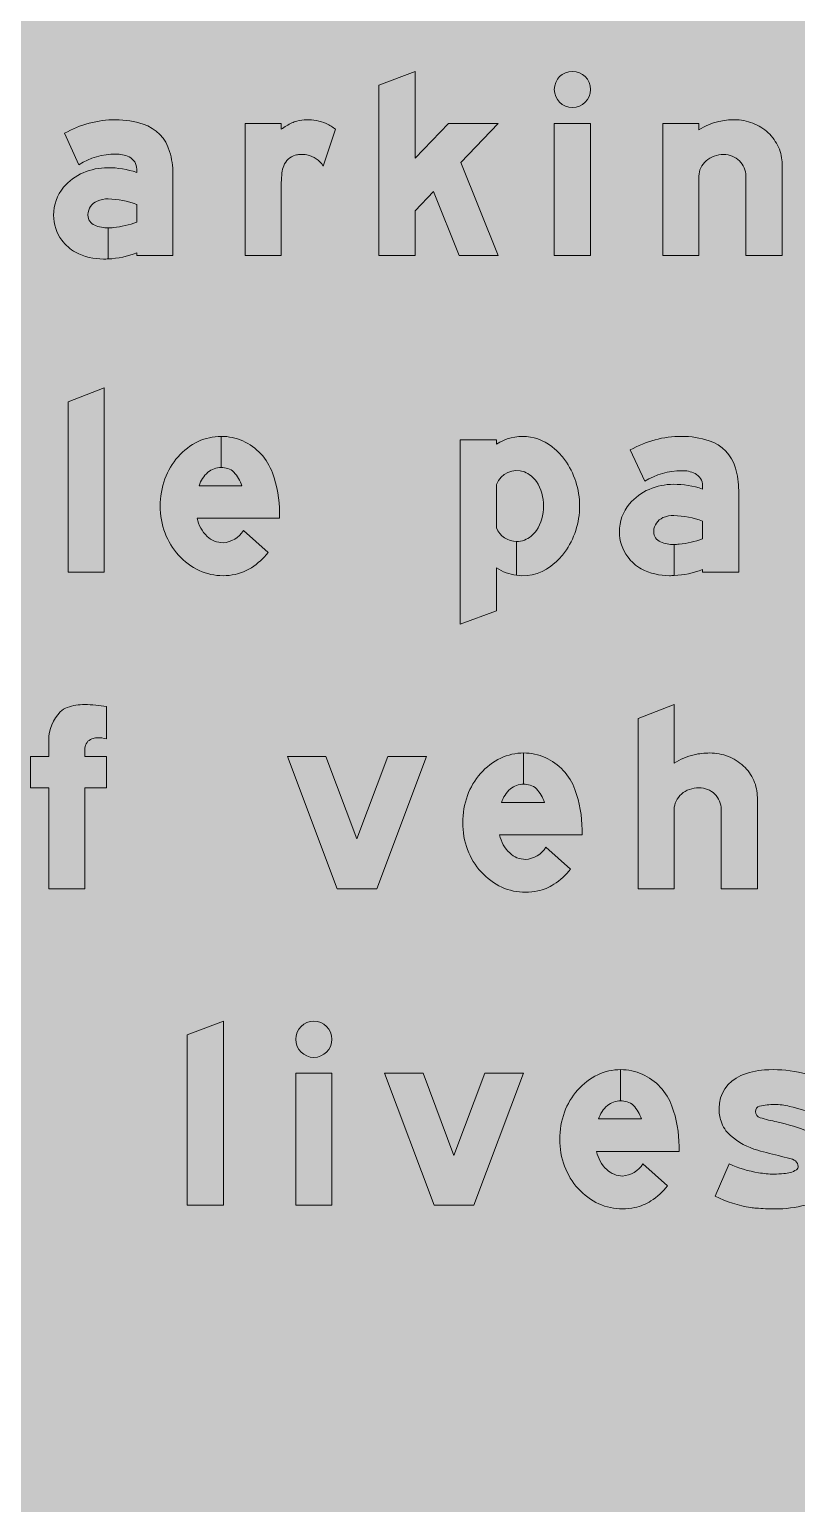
# Model space of a CAD drawing. Header units: millimetres. Extents: x 4906 to 5011, y 3241 to 3334.
# Drawn here: x 4945.63 to 4958.36, y 3265.41 to 3289.85 of the extents above; entities that cross this region are included whole.
import ezdxf

# ---------------------------------------------------------------- set-up
doc = ezdxf.new("R2010")
doc.units = ezdxf.units.MM
doc.layers.add('DIM', color=1, linetype='Continuous')
doc.layers.add('GSCOLORFILL', color=7, linetype='Continuous', lineweight=0)

# ---------------------------------------------------------------- blocks, each defined once
blk = doc.blocks.new('*U322')
at = {"layer": 'GSCOLORFILL', "true_color": 0xf5f5f5, "transparency": 33554687}
blk.add_hatch(color=7, dxfattribs=at).paths.add_polyline_path([(-950.00000000001, -874.9999999999995), (950.0000000000091, -874.9999999999995, 0.414213562373095), (1050.000000000009, -774.9999999999995), (1050.000000000009, 775, 0.414213562373095), (950.0000000000091, 875), (-950.00000000001, 875, 0.414213562373095), (-1050.00000000001, 775), (-1050.00000000001, -775, 0.414213562373095)])
blk = doc.blocks.new('*U78')
at = {"layer": 'GSCOLORFILL', "linetype": 'Continuous'}
blk.add_hatch(color=0, dxfattribs=at).paths.add_polyline_path([(91.99999999999989, 95.44033577145203), (91.99999999999989, 91.75569963669679, 0.08100507043754805), (59.91953844420409, 96.98738914505502, 0.1014742160753828), (32.92684469106193, 91.45226904517564, 0.1197283995981818), (11.16861765178227, 75.33308504889472, 0.1754854121989099), (0, 44.49098118164371, 0.162185951185596), (9.198205530711505, 16.87991725761773, 0.09962377950152626), (24.24940108183667, 3.435786395090417, 0.1178281433564822), (55.36485303884586, -4.000000000000028, 0.01259221290035344), (60.50437854736413, -3.870543474057882), (60.50437854736418, 30.44590424709844, -0.09643868278043381), (45.49812347970108, 33.36744272502021, -0.3055685730968929), (38, 44.49098118164358, -0.01000308247268235), (38.01449229959674, 45.21530038588774, -0.2881603305628229), (48.24719211376062, 60.13617985242543, -0.1118126494378583), (60.80315011960487, 62.49690242181767, -0.08137338335513948), (92, 56.34782538492402), (92, 36.91597781560395, -0.0720389147267735), (66.20162791964776, 30.85371626019864, -0.03568194688239786), (60.51437854736417, 30.44590549709844), (60.51437854736406, -3.870038894188326, 0.07931235260569526), (92, 2.799999999999983), (92, 0), (132, 0), (132, 90.24413145539907, 0.07131460927379192), (128.4502155484503, 115.0057552505379, 0.247093300969659), (99.29227802593027, 145.1204166717226, 0.07943033779107565), (68.76995305164318, 150.0000000000001, 0.130157360885894), (12.03366872579696, 134.9761925316005), (28.09152440947727, 100.3138559626782, -0.1407932063417405), (68.76995305164307, 112.0000000000001, -0.127608200101516), (83.66512167935822, 108.8781984363012, -0.2849461240288968)])
at = {"layer": 'GSCOLORFILL', "color": 0}
blk.add_lwpolyline([(55.3648530388453, -4.000000000000014, 0.01259221290035482), (60.50437854736413, -3.870543474057854), (60.50437854736418, 30.44590424709844, -0.09643868278043409), (45.49812347970104, 33.36744272502022, -0.3055685730968945), (38, 44.49098118164369, -0.0100030824726959), (38.01449229959678, 45.21530038588883, -0.2881603305628071), (48.24719211376072, 60.13617985242547, -0.1084920170889828), (60.42376644223515, 62.50839828890307, -0.08234480440022278), (92, 56.34782538492404), (92, 36.91597781560394, -0.0720389147267738), (66.20162791964765, 30.8537162601986, -0.03568194688239714), (60.51437854736417, 30.44590549709845), (60.51437854736406, -3.870038894188326, 0.07931235260569527), (92, 2.799999999999986), (92, 0), (132, 0), (132, 90.24413145539917, 0.0713146092737911), (128.4502155484504, 115.0057552505377, 0.2470933009696595), (99.29227802593039, 145.1204166717225, 0.07943033779107607), (68.76995305164314, 150.0000000000001, 0.1301573608858939), (12.03366872579696, 134.9761925316005), (28.09152440947727, 100.3138559626782, -0.1407932063417409), (68.7699530516432, 112.0000000000001, -0.1276082001015154), (83.66512167935826, 108.8781984363012, -0.2849461240288967), (91.99999999999989, 95.44033577145198), (91.99999999999989, 91.7556996366968, 0.0810050704375488), (59.91953844420379, 96.98738914505503, 0.1014742160753588), (32.92684469106766, 91.45226904517807, 0.1197283995982114), (11.16861765178197, 75.33308504889436, 0.1754854121989074), (0, 44.49098118164371, 0.1621859511855917), (9.19820553071105, 16.87991725761833, 0.0996237795015298), (24.24940108183662, 3.435786395090425, 0.1178281433564803)], format="xyb", close=True, dxfattribs=at)
blk = doc.blocks.new('*U79')
at = {"layer": 'GSCOLORFILL', "linetype": 'Continuous'}
h = blk.add_hatch(color=0, dxfattribs=at)
edge = h.paths.add_edge_path()
edge.add_arc((62.34939213927608, 79.6854098176108), 32.00000000000017, 79.18246767352575, 93.8556250591469)
edge.add_arc((61.63370283579749, 90.30471540881575), 21.35660475137249, 93.85562505914676, 106.8366272197322)
edge.add_arc((61.24077079005933, 91.6031686651475), 19.99999999999997, 106.8366272197323, 158.1191728451246)
edge.add_arc((71.65289149145738, 87.4215696900377), 31.2204290242896, 158.1191728451244, 173.0836916735146)
edge.add_arc((124.7709534774721, 80.62591342850244), 84.77100697890104, 172.847292452201, 179.93562804887)
edge.add_line((40, 80.72115384615384), (40, 0))
edge.add_line((40, 0), (0, 0))
edge.add_line((0, 0), (0, 146))
edge.add_line((0, 146), (40, 146))
edge.add_line((40, 146), (40, 139.4741517586929))
edge.add_arc((80.20100428125309, 86.17638380713848), 66.75906540567411, 115.41999205079091, 127.02622125869931, ccw=False)
edge.add_arc((64.42216422748476, 119.3766412768664), 29.99999999999999, 103.83237165386458, 115.4199920507906, ccw=False)
edge.add_arc((69.56115049428412, 98.50534936501198), 51.49465063498803, 79.69148826116168, 103.83237165386458, ccw=False)
edge.add_arc((70.72335768463735, 104.8951663668707), 44.99999999999991, 64.9550848169091, 79.69148826116168, ccw=False)
edge.add_arc((66.12650663724236, 95.0573295974977), 55.8588246073303, 52.669442036432486, 64.95508481690922, ccw=False)
edge.add_line((100, 139.4734835723265), (86.44384074260017, 98.8029509025588))
edge.add_arc((63.19046988328277, 84.08717555524916), 27.51859917207702, 32.32746235299488, 79.18246767352575)
at = {"layer": 'GSCOLORFILL', "color": 0}
blk.add_lwpolyline([(68.35521238202534, 111.1167655505695, 0.06411134923532956), (60.19762973862049, 111.6129828317178, 0.05670095452127784), (55.44789640508208, 110.7458593422669, 0.2275732212208249), (42.68155049846757, 99.0567142756719, 0.06538798349459168), (40.6596501983656, 91.1811152222656, 0.03093856440725937), (40, 80.72115384615384), (40, 0), (0, 0), (0, 146), (40, 146), (40, 139.4741517586929, -0.05068506447739766), (51.54465506371872, 146.4722084002377, -0.05060365996564109), (57.24970115181003, 148.5066219398892, -0.1057257860161052), (78.77603464991518, 149.1687972739115, -0.06438845141651094), (89.77314480369034, 145.6640958440934, -0.05365763651898708), (100, 139.4734835723265), (86.44384074260017, 98.8029509025588, 0.2073403558268148)], format="xyb", close=True, dxfattribs=at)
blk = doc.blocks.new('*U80')
at = {"layer": 'GSCOLORFILL', "linetype": 'Continuous'}
blk.add_hatch(color=0, dxfattribs=at).paths.add_polyline_path([(90.67667566303874, 102.6105590409248), (132, 146), (76.76187473197388, 146), (40, 107.4000756516775), (40, 203.4999790823973), (0, 188.0614180476359), (0, 0), (40, 0), (40, 49.40011041501656), (60.37012409718483, 70.78871626958689), (88.87815591327308, 0), (132, 0)])
at = {"layer": 'GSCOLORFILL', "color": 0}
blk.add_lwpolyline([(90.67667566303874, 102.6105590409248), (132, 146), (76.76187473197388, 146), (40, 107.4000756516775), (40, 203.4999790823973), (0, 188.0614180476359), (0, 0), (40, 0), (40, 49.40011041501656), (60.37012409718483, 70.78871626958689), (88.87815591327308, 0), (132, 0)], close=True, dxfattribs=at)
blk = doc.blocks.new('*U81')
at = {"layer": 'GSCOLORFILL', "linetype": 'Continuous'}
h = blk.add_hatch(color=0, dxfattribs=at)
edge = h.paths.add_edge_path()
edge.add_arc((20, 183.5), 20, 0, 360)
h.paths.add_polyline_path([(0, 0), (40, 0), (40, 146), (0, 146)])
at = {"layer": 'GSCOLORFILL', "color": 0}
blk.add_lwpolyline([(0, 0), (40, 0), (40, 146), (0, 146)], close=True, dxfattribs=at)
blk.add_circle((20, 183.5), 20, dxfattribs=at)
blk = doc.blocks.new('*U82')
at = {"layer": 'GSCOLORFILL', "linetype": 'Continuous'}
h = blk.add_hatch(color=0, dxfattribs=at)
edge = h.paths.add_edge_path()
edge.add_line((92, 0), (132, 0))
edge.add_line((132, 0), (132, 100.8830320548367))
edge.add_arc((86.07534682756113, 100.8830320548367), 45.92465317243887, 0, 23.93171822373219)
edge.add_arc((82.82425516028829, 99.44019281717665), 49.48153131130479, 23.9317182237323, 46.97501240943514)
edge.add_arc((80.730439071099, 97.19681228199994), 52.55021540077338, 46.97501240943514, 68.86358468613743)
edge.add_arc((79.37453284269009, 93.68953779756492), 56.31046220243508, 68.86358468613724, 90)
edge.add_arc((79.37453284269016, 69.99478146240604), 80.00521853759396, 90.00000000000006, 102.6042796135857)
edge.add_arc((78.69265252470947, 78.028513876337), 72.02451076747664, 103.4695365311017, 122.4942570075609)
edge.add_line((40, 138.7772487758923), (40, 146))
edge.add_line((40, 146), (0, 146))
edge.add_line((0, 146), (0, 0))
edge.add_line((0, 0), (40, 0))
edge.add_line((40, 0), (40, 87.71753286589909))
edge.add_arc((60.83417894850335, 87.71753286589907), 20.83417894850335, 154.5282720028093, 180, ccw=False)
edge.add_arc((64.03048830144326, 86.19490705822675), 24.37462847220524, 131.0076349936261, 154.5282720028095, ccw=False)
edge.add_arc((66.09710507856303, 83.81817613339857), 27.52419269484106, 109.80736038530819, 131.0076349936261, ccw=False)
edge.add_arc((67.43949500252651, 80.09104704004271), 31.48569518587881, 89.99999999999989, 109.80736038530819, ccw=False)
edge.add_arc((67.43949500252654, 86.30962031839455), 25.26712190752697, 68.08082655396481, 90, ccw=False)
edge.add_arc((67.71532962649242, 86.9951175565081), 24.52820973193388, 45.82979570204179, 68.0808265539651, ccw=False)
edge.add_arc((68.14207601105291, 87.43440733147506), 23.91576546252974, 23.092845889367595, 45.82979570204168, ccw=False)
edge.add_arc((68.80608426861333, 87.7175328658991), 23.19391573138667, 0, 23.092845889368277, ccw=False)
edge.add_line((92, 87.7175328658991), (92, 0))
at = {"layer": 'GSCOLORFILL', "color": 0}
blk.add_lwpolyline([(92, 0), (132, 0), (132, 100.8830320548367, 0.1048030179721755), (128.0518361595565, 119.5122594239381, 0.1008855307406956), (116.5863575327339, 135.6139731601839, 0.09579836817007248), (99.67950495013713, 146.2116879931507, 0.09248737428302214), (79.37453284269009, 150, 0.05505205982243612), (61.91610325133973, 148.0719114650645, 0.0832022013956986), (40, 138.7772487758923), (40, 146), (0, 146), (0, 0), (40, 0), (40, 87.71753286589909, -0.1116012735434615), (42.02513207801013, 96.67759805996153, -0.102989975481698), (48.03684201390564, 104.5885415981205, -0.09276840372104511), (56.77029056251172, 109.7139617844638, -0.08664174293623028), (67.43949500252654, 111.5767422259215, -0.09593311806680128), (76.87166745856348, 109.7502169884754, -0.09739464939670303), (84.80639463560613, 104.5885415981205, -0.09953542793436854), (90.14148262972458, 96.81470296034922, -0.1011039461656413), (92, 87.7175328658991)], format="xyb", close=True, dxfattribs=at)
blk = doc.blocks.new('*U68')
at = {"color": 28, "true_color": 0x0a0a0a, "xscale": 0.3, "yscale": 0.3, "zscale": 0.3}
for name, p in [('*U80', (672.0000000000001, 1.469576158976824e-15)), ('*U81', (730.2000000000002, 1.469576158976824e-15)), ('*U78', (564.0000000000001, 1.469576158976824e-15)), ('*U79', (627.6000000000001, 1.469576158976824e-15)), ('*U82', (766.2000000000002, 1.469576158976824e-15))]:
    blk.add_blockref(name, p, dxfattribs=at)
blk = doc.blocks.new('*U64')
blk.add_blockref('*U68', (149.6, 0))
blk = doc.blocks.new('*U257')
at = {"layer": 'GSCOLORFILL', "linetype": 'Continuous'}
h = blk.add_hatch(color=0, dxfattribs=at)
edge = h.paths.add_edge_path()
edge.add_line((60, 111.5), (84, 111.5))
edge.add_line((84, 111.5), (84, 146))
edge.add_line((84, 146), (60, 146))
edge.add_line((60, 146), (60, 155.4953932778453))
edge.add_arc((71.8557819630137, 154.522330311624), 11.89564699756816, 110.9918747245624, 175.3079673206854, ccw=False)
edge.add_arc((73.82579692799536, 149.8718694707063), 16.94407824141816, 91.77954296678308, 111.57791656114779, ccw=False)
edge.add_arc((74.66791850223456, 133.6856315989408), 33.15039491694835, 73.64980830519528, 92.36558742977661, ccw=False)
edge.add_line((84, 165.4953932778453), (84, 201.4953932778453))
edge.add_arc((57.63449560730968, 29.92741616692857), 173.5819996192376, 81.26348435403249, 89.27171550569952)
edge.add_arc((59.11599781880751, 146.4742507542255), 57.02574924577446, 89.27171550569938, 109.0428111904904)
edge.add_arc((47.03543809248615, 181.4737676638879), 20.00000000000009, 109.0428111904904, 135.2695409355858)
edge.add_arc((64.29617777268697, 164.3746707938792), 44.29634227775045, 135.2695409355859, 179.8438494685918)
edge.add_line((20, 164.4953932778453), (20, 146))
edge.add_line((20, 146), (0, 146))
edge.add_line((0, 146), (0, 111.5))
edge.add_line((0, 111.5), (20, 111.5))
edge.add_line((20, 111.5), (20, 0))
edge.add_line((20, 0), (60, 0))
edge.add_line((60, 0), (60, 111.5))
at = {"layer": 'GSCOLORFILL', "color": 0}
blk.add_lwpolyline([(60, 111.5), (84, 111.5), (84, 146), (60, 146), (60, 155.4953932778453, -0.2882385943889496), (67.59433829111822, 165.6284779480465, -0.0866022364392812), (73.29961737465135, 166.8077757803474, -0.08184501009723456), (84, 165.4953932778453), (84, 201.4953932778453, 0.03495672850844143), (59.84083044982697, 203.4953932778453, 0.08648232267971989), (40.50994706399592, 200.3792686315189, 0.1149378590988986), (32.8269292701458, 195.549217107706, 0.1969821575881255), (20, 164.4953932778453), (20, 146), (0, 146), (0, 111.5), (20, 111.5), (20, 0), (60, 0)], format="xyb", close=True, dxfattribs=at)
blk = doc.blocks.new('*U259')
at = {"layer": 'GSCOLORFILL', "linetype": 'Continuous'}
blk.add_hatch(color=0, dxfattribs=at).paths.add_polyline_path([(42.74411638848363, 146), (-5.684341886080801e-14, 146), (55, 0), (99, 0), (154, 146), (111.2558836115163, 146), (77, 55.0661998676112)])
at = {"layer": 'GSCOLORFILL', "color": 0}
blk.add_lwpolyline([(42.74411638848363, 146), (-5.684341886080801e-14, 146), (55, 0), (99, 0), (154, 146), (111.2558836115163, 146), (77, 55.0661998676112)], close=True, dxfattribs=at)
blk = doc.blocks.new('*U260')
at = {"layer": 'GSCOLORFILL', "linetype": 'Continuous'}
h = blk.add_hatch(color=0, dxfattribs=at)
edge = h.paths.add_edge_path()
edge.add_arc((69.51094197863642, 58.93000642673971), 62.9300064267397, 245.3524198280531, 269.9999999999999, ccw=False)
edge.add_arc((72.63933568098416, 65.74804630435064), 70.43150727187609, 222.073813879283, 245.3524198280533, ccw=False)
edge.add_arc((77.51231266798086, 70.14707514339402), 76.99636518675396, 200.5021246928769, 222.0738138792829, ccw=False)
edge.add_arc((85.14194428798147, 73.00000000000018), 85.14194428798149, 180.0000037301732, 200.5021246928769, ccw=False)
edge.add_arc((87.76867725509986, 72.99998880735697), 87.76867725509987, 160.0694722126277, 179.9999963119301, ccw=False)
edge.add_arc((77.81888288118054, 76.60776129168887), 77.18499026133541, 138.8014776948188, 160.0694722126275, ccw=False)
edge.add_arc((71.47230434682477, 82.1634816811312), 68.75023548491123, 115.32243421330139, 138.8014776948188, ccw=False)
edge.add_arc((67.40488682021514, 90.7594570579587), 59.24052055675507, 90.00000000000011, 115.3224342133012, ccw=False)
edge.add_line((67.4048868202151, 149.9999776147138), (67.40488682021504, 115.5))
edge.add_arc((67.40488682021505, 92.3147617089057), 23.18523829109428, 90.00000000000004, 129.2085956193348)
edge.add_arc((73.06702104089976, 86.30983722453084), 31.42300914462551, 130.2868481129732, 163.077719365007)
edge.add_line((43.00461354202127, 95.45626598523268), (90.38549341939148, 95.45626598523268))
edge.add_arc((52.74761479171672, 83.17935105482259), 39.58955099265591, 18.06555415785629, 43.33061273274367)
edge.add_arc((70.63420727500568, 100.0528755045983), 14.99999999999996, 43.3306127327434, 74.23414554342109)
edge.add_arc((67.40488682021513, 88.6146850335641), 26.88531496643589, 74.23414554342149, 89.97868881919163)
edge.add_line((67.41488682021509, 115.4999981402486), (67.41488682021509, 149.9999767706969))
edge.add_arc((67.40488682021511, 90.75945705795863), 59.24052055675513, 66.24132462757171, 89.99032827881211, ccw=False)
edge.add_arc((65.90311263088859, 88.40713072376718), 61.99999999999999, 19.990107920803098, 65.8469214734098, ccw=False)
edge.add_arc((2.000000000000043, 65.16079346208295), 130, 0, 19.990107920803098, ccw=False)
edge.add_line((132, 65.16079346208295), (132, 59.45626598523268))
edge.add_line((132, 59.45626598523268), (40.72380685113512, 59.45626598523268))
edge.add_arc((79.1502063285293, 67.93769328603152), 39.35127425960962, 192.446693405701, 226.289291064396)
edge.add_arc((69.85773911993658, 58.38709549362954), 26.02674593399157, 226.5475580031422, 269.2365315043568)
edge.add_arc((67.56222244513611, 60.99956596297852), 28.70313368140413, 273.8929323668316, 328.2837947233499)
edge.add_line((91.97890056262634, 45.90997641125676), (119.3616618950978, 21.66751851973623))
edge.add_arc((60.72839463861946, 67.6041252104245), 74.48511168968331, 302.59103158947534, 321.9228496470552, ccw=False)
edge.add_arc((71.2238339754233, 51.18720312719249), 54.99999999999982, 282.4742802128862, 302.59103158947516, ccw=False)
edge.add_arc((69.51094197863644, 58.93000642673961), 62.9300064267396, 269.9999999999999, 282.47428021288624, ccw=False)
at = {"layer": 'GSCOLORFILL', "color": 0}
blk.add_lwpolyline([(69.51094197863631, -3.999999999999993, -0.1079619072312502), (43.2668823086612, 1.733546388479652, -0.1019228298705658), (20.35928353887792, 18.55277784863587, -0.09440319960942407), (5.392958702656699, 43.17970531249913, -0.08969677617579692), (1.70530256582424e-13, 72.99999445693578, -0.08718320545468168), (5.256761353426839, 102.9186191460794, -0.09306643867387995), (19.74243426452929, 127.4472030443272, -0.1028065678962481), (42.06701566231183, 144.3078609652724, -0.1109417910759313), (67.4048868202151, 149.9999776147138), (67.40488682021504, 115.5, 0.1727686174700961), (52.74844151225409, 110.2798357568904, 0.1440615427713923), (43.00461354202127, 95.45626598523268), (90.38549341939148, 95.45626598523268, 0.1106883683500328), (81.54530066298446, 110.3459819880077, 0.1356653380362669), (74.70980871751306, 114.4885768343512, 0.06880680822069957), (67.41488682021509, 115.4999981402486), (67.41488682021509, 149.9999767706969, -0.1039970857664943), (91.27202029761679, 144.9793723604305, -0.2028017523414576), (124.1677153237576, 109.6023205800086, -0.0874451709761443), (132, 65.16079346208295), (132, 59.45626598523268), (40.72380685113512, 59.45626598523268, 0.1487489359934952), (51.95778614312979, 39.49309678132271, 0.1884502669332367), (69.51094197863688, 32.36266013653999, 0.241883257341195), (91.97890056262634, 45.90997641125676), (119.3616618950978, 21.66751851973623, -0.08455159468045045), (100.8489740678881, 4.847683551545018, -0.08800200969828328), (83.10390755337193, -2.514415580091438, -0.05448312901681575)], format="xyb", close=True, dxfattribs=at)
blk = doc.blocks.new('*U261')
at = {"layer": 'GSCOLORFILL', "linetype": 'Continuous'}
h = blk.add_hatch(color=0, dxfattribs=at)
edge = h.paths.add_edge_path()
edge.add_arc((82.82425516028829, 99.44019281717665), 49.48153131130479, 23.9317182237323, 46.97501240943514)
edge.add_arc((80.730439071099, 97.19681228199994), 52.55021540077338, 46.97501240943514, 68.86358468613743)
edge.add_arc((79.37453284269009, 93.68953779756492), 56.31046220243508, 68.86358468613724, 90)
edge.add_arc((79.37453284269013, 69.99478146240578), 80.00521853759422, 90.00000000000004, 102.6042796135857)
edge.add_arc((78.69265252470949, 78.02851387633709), 72.02451076747657, 103.4695365311018, 122.494257007561)
edge.add_line((40, 138.7772487758923), (40, 203.5))
edge.add_line((40, 203.5), (0, 188.061048935149))
edge.add_line((0, 188.061048935149), (0, 0))
edge.add_line((0, 0), (40, 0))
edge.add_line((40, 0), (40, 87.71753286589909))
edge.add_arc((60.83417894850335, 87.71753286589906), 20.83417894850335, 154.5282720028093, 179.9999999999999, ccw=False)
edge.add_arc((64.03048830144324, 86.19490705822675), 24.37462847220523, 131.0076349936261, 154.5282720028095, ccw=False)
edge.add_arc((66.09710507856305, 83.81817613339857), 27.52419269484106, 109.80736038530819, 131.0076349936261, ccw=False)
edge.add_arc((67.43949500252651, 80.09104704004268), 31.48569518587884, 89.99999999999989, 109.8073603853081, ccw=False)
edge.add_arc((67.43949500252654, 86.30962031839455), 25.26712190752697, 68.08082655396481, 90, ccw=False)
edge.add_arc((67.71532962649242, 86.9951175565081), 24.52820973193388, 45.82979570204179, 68.0808265539651, ccw=False)
edge.add_arc((68.14207601105291, 87.43440733147506), 23.91576546252974, 23.092845889367595, 45.82979570204168, ccw=False)
edge.add_arc((68.80608426861333, 87.7175328658991), 23.19391573138667, 0, 23.092845889368277, ccw=False)
edge.add_line((92, 87.7175328658991), (92, 0))
edge.add_line((92, 0), (132, 0))
edge.add_line((132, 0), (132, 100.8830320548367))
edge.add_arc((86.07534682756113, 100.8830320548367), 45.92465317243887, 0, 23.93171822373219)
at = {"layer": 'GSCOLORFILL', "color": 0}
blk.add_lwpolyline([(128.0518361595565, 119.5122594239381, 0.1008855307406956), (116.5863575327339, 135.6139731601839, 0.09579836817007248), (99.67950495013713, 146.2116879931507, 0.09248737428302214), (79.37453284269009, 150, 0.05505205982243612), (61.91610325133968, 148.0719114650645, 0.08320220139569849), (40, 138.7772487758923), (40, 203.5), (0, 188.061048935149), (0, 0), (40, 0), (40, 87.71753286589909, -0.1116012735434615), (42.02513207801013, 96.67759805996153, -0.1029899754816981), (48.03684201390564, 104.5885415981205, -0.0927684037210451), (56.77029056251172, 109.7139617844638, -0.0866417429362302), (67.43949500252654, 111.5767422259215, -0.09593311806680133), (76.87166745856348, 109.7502169884754, -0.09739464939670305), (84.80639463560613, 104.5885415981205, -0.09953542793436852), (90.14148262972458, 96.81470296034922, -0.1011039461656413), (92, 87.7175328658991), (92, 0), (132, 0), (132, 100.8830320548367, 0.1048030179721755)], format="xyb", close=True, dxfattribs=at)
blk = doc.blocks.new('*U245')
at = {"layer": 'DIM', "color": 28, "true_color": 0x0a0a0a, "xscale": 0.3, "yscale": 0.3, "zscale": 0.3}
for name, p in [('*U257', (557.3999999999969, 0)), ('*U261', (758.9999999999955, 0)), ('*U260', (700.7999999999956, 0)), ('*U259', (642.5999999999967, 0))]:
    blk.add_blockref(name, p, dxfattribs=at)
blk = doc.blocks.new('*U241')
at = {"layer": 'DIM'}
blk.add_blockref('*U245', (158.5999999999999, 0), dxfattribs=at)
blk = doc.blocks.new('*U117')
at = {"layer": 'GSCOLORFILL', "linetype": 'Continuous'}
blk.add_hatch(color=0, dxfattribs=at).paths.add_polyline_path([(40, 0), (40, 203.5), (0, 188.3275862068966), (0, 0)])
at = {"layer": 'GSCOLORFILL', "color": 0}
blk.add_lwpolyline([(40, 0), (40, 203.5), (0, 188.3275862068966), (0, 0)], close=True, dxfattribs=at)
blk = doc.blocks.new('*U118')
at = {"layer": 'GSCOLORFILL', "linetype": 'Continuous'}
h = blk.add_hatch(color=0, dxfattribs=at)
edge = h.paths.add_edge_path()
edge.add_arc((20, 183.5), 20, 0, 360)
h.paths.add_polyline_path([(0, 0), (40, 0), (40, 146), (0, 146)])
at = {"layer": 'GSCOLORFILL', "color": 0}
blk.add_lwpolyline([(0, 0), (40, 0), (40, 146), (0, 146)], close=True, dxfattribs=at)
blk.add_circle((20, 183.5), 20, dxfattribs=at)
blk = doc.blocks.new('*U119')
at = {"layer": 'GSCOLORFILL', "linetype": 'Continuous'}
blk.add_hatch(color=0, dxfattribs=at).paths.add_polyline_path([(42.74411638848363, 146), (-5.684341886080801e-14, 146), (55, 0), (99, 0), (154, 146), (111.2558836115163, 146), (77, 55.0661998676112)])
at = {"layer": 'GSCOLORFILL', "color": 0}
blk.add_lwpolyline([(42.74411638848363, 146), (-5.684341886080801e-14, 146), (55, 0), (99, 0), (154, 146), (111.2558836115163, 146), (77, 55.0661998676112)], close=True, dxfattribs=at)
blk = doc.blocks.new('*U120')
at = {"layer": 'GSCOLORFILL', "linetype": 'Continuous'}
h = blk.add_hatch(color=0, dxfattribs=at)
edge = h.paths.add_edge_path()
edge.add_arc((69.51094197863642, 58.93000642673971), 62.9300064267397, 245.3524198280531, 269.9999999999999, ccw=False)
edge.add_arc((72.63933568098416, 65.74804630435064), 70.43150727187609, 222.073813879283, 245.3524198280533, ccw=False)
edge.add_arc((77.51231266798086, 70.14707514339402), 76.99636518675396, 200.5021246928769, 222.0738138792829, ccw=False)
edge.add_arc((85.14194428798147, 73.00000000000018), 85.14194428798149, 180.0000037301732, 200.5021246928769, ccw=False)
edge.add_arc((87.76867725509986, 72.99998880735697), 87.76867725509987, 160.0694722126277, 179.9999963119301, ccw=False)
edge.add_arc((77.81888288118054, 76.60776129168887), 77.18499026133541, 138.8014776948188, 160.0694722126275, ccw=False)
edge.add_arc((71.47230434682477, 82.1634816811312), 68.75023548491123, 115.32243421330139, 138.8014776948188, ccw=False)
edge.add_arc((67.40488682021514, 90.7594570579587), 59.24052055675507, 90.00000000000011, 115.3224342133012, ccw=False)
edge.add_line((67.4048868202151, 149.9999776147138), (67.40488682021504, 115.5))
edge.add_arc((67.40488682021505, 92.3147617089057), 23.18523829109428, 90.00000000000004, 129.2085956193348)
edge.add_arc((73.06702104089976, 86.30983722453084), 31.42300914462551, 130.2868481129732, 163.077719365007)
edge.add_line((43.00461354202127, 95.45626598523268), (90.38549341939148, 95.45626598523268))
edge.add_arc((52.74761479171672, 83.17935105482259), 39.58955099265591, 18.06555415785629, 43.33061273274367)
edge.add_arc((70.63420727500568, 100.0528755045983), 14.99999999999996, 43.3306127327434, 74.23414554342109)
edge.add_arc((67.40488682021513, 88.6146850335641), 26.88531496643589, 74.23414554342149, 89.97868881919163)
edge.add_line((67.41488682021509, 115.4999981402486), (67.41488682021509, 149.9999767706969))
edge.add_arc((67.40488682021511, 90.75945705795863), 59.24052055675513, 66.24132462757171, 89.99032827881211, ccw=False)
edge.add_arc((65.90311263088859, 88.40713072376718), 61.99999999999999, 19.990107920803098, 65.8469214734098, ccw=False)
edge.add_arc((2.000000000000043, 65.16079346208295), 130, 0, 19.990107920803098, ccw=False)
edge.add_line((132, 65.16079346208295), (132, 59.45626598523268))
edge.add_line((132, 59.45626598523268), (40.72380685113512, 59.45626598523268))
edge.add_arc((79.1502063285293, 67.93769328603152), 39.35127425960962, 192.446693405701, 226.289291064396)
edge.add_arc((69.85773911993658, 58.38709549362954), 26.02674593399157, 226.5475580031422, 269.2365315043568)
edge.add_arc((67.56222244513611, 60.99956596297852), 28.70313368140413, 273.8929323668316, 328.2837947233499)
edge.add_line((91.97890056262634, 45.90997641125676), (119.3616618950978, 21.66751851973623))
edge.add_arc((60.72839463861946, 67.6041252104245), 74.48511168968331, 302.59103158947534, 321.9228496470552, ccw=False)
edge.add_arc((71.2238339754233, 51.18720312719249), 54.99999999999982, 282.4742802128862, 302.59103158947516, ccw=False)
edge.add_arc((69.51094197863644, 58.93000642673961), 62.9300064267396, 269.9999999999999, 282.47428021288624, ccw=False)
at = {"layer": 'GSCOLORFILL', "color": 0}
blk.add_lwpolyline([(69.51094197863631, -3.999999999999993, -0.1079619072312502), (43.2668823086612, 1.733546388479652, -0.1019228298705658), (20.35928353887792, 18.55277784863587, -0.09440319960942407), (5.392958702656699, 43.17970531249913, -0.08969677617579692), (1.70530256582424e-13, 72.99999445693578, -0.08718320545468168), (5.256761353426839, 102.9186191460794, -0.09306643867387995), (19.74243426452929, 127.4472030443272, -0.1028065678962481), (42.06701566231183, 144.3078609652724, -0.1109417910759313), (67.4048868202151, 149.9999776147138), (67.40488682021504, 115.5, 0.1727686174700961), (52.74844151225409, 110.2798357568904, 0.1440615427713923), (43.00461354202127, 95.45626598523268), (90.38549341939148, 95.45626598523268, 0.1106883683500328), (81.54530066298446, 110.3459819880077, 0.1356653380362669), (74.70980871751306, 114.4885768343512, 0.06880680822069957), (67.41488682021509, 115.4999981402486), (67.41488682021509, 149.9999767706969, -0.1039970857664943), (91.27202029761679, 144.9793723604305, -0.2028017523414576), (124.1677153237576, 109.6023205800086, -0.0874451709761443), (132, 65.16079346208295), (132, 59.45626598523268), (40.72380685113512, 59.45626598523268, 0.1487489359934952), (51.95778614312979, 39.49309678132271, 0.1884502669332367), (69.51094197863688, 32.36266013653999, 0.241883257341195), (91.97890056262634, 45.90997641125676), (119.3616618950978, 21.66751851973623, -0.08455159468045045), (100.8489740678881, 4.847683551545018, -0.08800200969828328), (83.10390755337193, -2.514415580091438, -0.05448312901681575)], format="xyb", close=True, dxfattribs=at)
blk = doc.blocks.new('*U121')
at = {"layer": 'GSCOLORFILL', "linetype": 'Continuous'}
h = blk.add_hatch(color=0, dxfattribs=at)
edge = h.paths.add_edge_path()
edge.add_arc((57.04809869947276, 119.8328805938402), 123.5321927724528, 242.4961932683436, 261.8694965575901)
edge.add_arc((53.71998100542415, 96.53722157130275), 100.0000000000024, 261.8694965575902, 265.1519738482694)
edge.add_arc((66.21862231920029, 241.6474585865565), 245.6474585865565, 265.107608171087, 270.0000000000001)
edge.add_arc((66.21862231920042, 131.9747102902726), 135.9747102902726, 270, 284.4435322635993)
edge.add_arc((87.2590612707279, 46.34088427169955), 47.80953013638941, 285.6226736631587, 320.3523653819187)
edge.add_arc((101.1805741564732, 35.22608435564997), 29.99999999999998, 319.7323865260209, 343.6226527274166)
edge.add_arc((81.80400426282898, 40.92059556639213), 50.19601244732598, 343.6226527274163, 359.9999999999994)
edge.add_arc((89.00001671015495, 40.92059556639154), 43.00000000000001, 1.893539531289907e-14, 69.18818315342611)
edge.add_arc((16.05241641888303, -138.5133822483264), 236.6861660067048, 68.11449460139696, 77.23401985654974)
edge.add_arc((94.51345069635283, 239.4277879376127), 149.4137513972377, 252.5527129735471, 259.9161950224817, ccw=False)
edge.add_arc((51.47063191465703, 103.6643462865297), 6.999999999999889, 179.9999999999987, 255.4747783885001, ccw=False)
edge.add_arc((50.47063191465716, 103.6643462865299), 6.000000000000028, 102.54264727027169, 179.9999999999999, ccw=False)
edge.add_arc((65.64780095031338, 42.10628842555992), 69.40000000000022, 89.99999999999989, 103.73705193554952, ccw=False)
edge.add_arc((65.64780095031372, 45.79820099565288), 65.70808742990727, 75.32981732184709, 90.00000000000023, ccw=False)
edge.add_arc((61.02696965695392, 2.524341248836961), 108.9348976843505, 61.960118961990474, 78.7448742602677, ccw=False)
edge.add_line((112.2357431799014, 98.6725260875295), (127.765396080293, 134.3226644606046))
edge.add_arc((64.10131200426957, 12.89460858794806), 137.105391412052, 62.33221629363134, 93.9600594258144)
edge.add_arc((60.58404460477583, 66.43598350916228), 83.44915727455098, 94.08965739914548, 112.8040930515216)
edge.add_arc((43.43278835085897, 107.2290521135412), 39.19715124941032, 112.8040930515213, 179.9999999999999)
edge.add_arc((51.05550185413682, 107.229052113541), 46.81986475268818, 179.9999999999997, 197.7033940085153)
edge.add_arc((39.79538488486676, 103.6347554354414), 34.99999999999996, 197.7033940085154, 228.9800530521989)
edge.add_arc((67.94885695159381, 135.9988574342928), 77.89583998016634, 228.9800530521987, 254.4046679698572)
edge.add_arc((180.6814777892678, 523.286242251045), 481.25292436943, 253.8732627195755, 257.1126817232802)
edge.add_arc((23.27666724641634, -155.9827217344985), 216.0210395275996, 73.25621887920119, 76.59824136527482, ccw=False)
edge.add_arc((82.13062099668643, 41.27101212237104), 10.18575544192083, 28.380935658022793, 70.61944541562929, ccw=False)
edge.add_arc((84.50556633552358, 43.06024042338811), 7.259455561422927, -6.821210263296962e-13, 24.864253273064094, ccw=False)
edge.add_arc((87.14026439805514, 43.06024042338805), 4.62475749889137, 305.9611071235292, 359.99999999999966, ccw=False)
edge.add_arc((75.22760905289778, 62.12064011164888), 27.09249869824658, 271.5940234921716, 302.6799450747393, ccw=False)
edge.add_arc((64.94135319761187, 148.6960069178715), 114.1922925204953, 270, 275.54791453290073, ccw=False)
edge.add_arc((64.9413531976119, 125.4779451809503), 90.97423078357409, 259.298160210608, 270, ccw=False)
edge.add_arc((65.77137398291288, 153.4567410203305), 118.7013581719851, 244.9593251638854, 261.41282890968307, ccw=False)
edge.add_line((15.52965290039157, 45.91241576539187), (5.684341886080801e-14, 10.2622773923169))
at = {"layer": 'GSCOLORFILL', "color": 0}
blk.add_lwpolyline([(5.684341886080801e-14, 10.2622773923169, 0.0847339050038457), (39.57715238664395, -2.457628793048443, 0.01432348851223868), (45.26867214772892, -3.105015349554833, 0.02135032962812063), (66.21862231920045, -4, 0.06310536671966191), (100.1342132484514, 0.2976259876374812, 0.1527075565803294), (124.071588358597, 15.83532705228083, 0.1046201662672657), (129.9633399784606, 26.76721967789148, 0.07158154296650225), (132.000016710155, 40.92059556639155, 0.3114087542038766), (104.2779062178993, 81.11494955036741, 0.03981245015694775), (68.35282961608164, 92.32207421006899, -0.03214031166382581), (49.71498880493823, 96.88808498170275, -0.3417662096246649), (44.47063191465713, 103.6643462865299, -0.3514561393354569), (49.16763444178665, 109.5211540847843, -0.06001108108311035), (65.64780095031347, 111.5062884255601, -0.06409831628663638), (82.28867201293883, 109.3641837535197, -0.07336853364636661), (112.2357431799014, 98.6725260875295), (127.765396080293, 134.3226644606046, 0.138885296741723), (54.63266828484393, 149.6726519295844, 0.0818391088294697), (28.24069999400078, 143.362376309172, 0.3018983132132873), (4.235637101448646, 107.2290521135412, 0.07739963479117314), (6.452863445709056, 92.99162318599028, 0.1373237408913014), (16.82412420338716, 77.22791573994759, 0.1113931483884311), (47.00723421257834, 60.97079386290355, 0.01413557325089771), (73.34554027579202, 54.15579799035581, -0.01458335771775569), (85.5106722244692, 50.87959514070334, -0.186415696591001), (91.09211770660357, 46.11262245786521, -0.1089184394422165), (91.76502189694651, 43.06024042338802, -0.240258249844662), (89.8560882572728, 39.31688862463122, -0.1364758940213938), (75.9812510998998, 35.03862561162538, -0.02421207337799446), (64.94135319761187, 34.5037143973762, -0.0467295542745229), (48.04760526388586, 36.08604427592016, -0.07191554887824611), (15.52965290039157, 45.91241576539187)], format="xyb", close=True, dxfattribs=at)
blk = doc.blocks.new('*U104')
at = {"color": 28, "true_color": 0x0a0a0a, "yscale": 0.3}
for name, p, xscale, zscale in [('*U117', (608.4000000000001, 2.277843046414077e-15), 0.3, 0.3), ('*U118', (644.4000000000001, 2.277843046414077e-15), 0.3, 0.3), ('*U120', (732.0000000000001, 2.277843046414077e-15), 0.3, 0.3), ('*U121', (783.6000000000001, 2.277843046414077e-15), 0.2999999620223801, 0.2999999620223801), ('*U119', (673.8000000000001, 2.277843046414077e-15), 0.3, 0.3)]:
    blk.add_blockref(name, p, dxfattribs=dict(at, xscale=xscale, zscale=zscale))
blk = doc.blocks.new('*U100')
blk.add_blockref('*U104', (149.6, 0))
blk = doc.blocks.new('*U216')
at = {"layer": 'GSCOLORFILL', "linetype": 'Continuous'}
blk.add_hatch(color=0, dxfattribs=at).paths.add_polyline_path([(40, 0), (40, 203.5), (0, 188.3275862068966), (0, 0)])
at = {"layer": 'GSCOLORFILL', "color": 0}
blk.add_lwpolyline([(40, 0), (40, 203.5), (0, 188.3275862068966), (0, 0)], close=True, dxfattribs=at)
blk = doc.blocks.new('*U217')
at = {"layer": 'GSCOLORFILL', "linetype": 'Continuous'}
h = blk.add_hatch(color=0, dxfattribs=at)
edge = h.paths.add_edge_path()
edge.add_arc((69.51094197863642, 58.93000642673971), 62.9300064267397, 245.3524198280531, 269.9999999999999, ccw=False)
edge.add_arc((72.63933568098416, 65.74804630435064), 70.43150727187609, 222.073813879283, 245.3524198280533, ccw=False)
edge.add_arc((77.51231266798086, 70.14707514339402), 76.99636518675396, 200.5021246928769, 222.0738138792829, ccw=False)
edge.add_arc((85.14194428798147, 73.00000000000018), 85.14194428798149, 180.0000037301732, 200.5021246928769, ccw=False)
edge.add_arc((87.76867725509986, 72.99998880735697), 87.76867725509987, 160.0694722126277, 179.9999963119301, ccw=False)
edge.add_arc((77.81888288118054, 76.60776129168887), 77.18499026133541, 138.8014776948188, 160.0694722126275, ccw=False)
edge.add_arc((71.47230434682477, 82.1634816811312), 68.75023548491123, 115.32243421330139, 138.8014776948188, ccw=False)
edge.add_arc((67.40488682021514, 90.7594570579587), 59.24052055675507, 90.00000000000011, 115.3224342133012, ccw=False)
edge.add_line((67.4048868202151, 149.9999776147138), (67.40488682021504, 115.5))
edge.add_arc((67.40488682021505, 92.3147617089057), 23.18523829109428, 90.00000000000004, 129.2085956193348)
edge.add_arc((73.06702104089976, 86.30983722453084), 31.42300914462551, 130.2868481129732, 163.077719365007)
edge.add_line((43.00461354202127, 95.45626598523268), (90.38549341939148, 95.45626598523268))
edge.add_arc((52.74761479171672, 83.17935105482259), 39.58955099265591, 18.06555415785629, 43.33061273274367)
edge.add_arc((70.63420727500568, 100.0528755045983), 14.99999999999996, 43.3306127327434, 74.23414554342109)
edge.add_arc((67.40488682021513, 88.6146850335641), 26.88531496643589, 74.23414554342149, 89.97868881919163)
edge.add_line((67.41488682021509, 115.4999981402486), (67.41488682021509, 149.9999767706969))
edge.add_arc((67.40488682021511, 90.75945705795863), 59.24052055675513, 66.24132462757171, 89.99032827881211, ccw=False)
edge.add_arc((65.90311263088859, 88.40713072376718), 61.99999999999999, 19.990107920803098, 65.8469214734098, ccw=False)
edge.add_arc((2.000000000000043, 65.16079346208295), 130, 0, 19.990107920803098, ccw=False)
edge.add_line((132, 65.16079346208295), (132, 59.45626598523268))
edge.add_line((132, 59.45626598523268), (40.72380685113512, 59.45626598523268))
edge.add_arc((79.1502063285293, 67.93769328603152), 39.35127425960962, 192.446693405701, 226.289291064396)
edge.add_arc((69.85773911993658, 58.38709549362954), 26.02674593399157, 226.5475580031422, 269.2365315043568)
edge.add_arc((67.56222244513611, 60.99956596297852), 28.70313368140413, 273.8929323668316, 328.2837947233499)
edge.add_line((91.97890056262634, 45.90997641125676), (119.3616618950978, 21.66751851973623))
edge.add_arc((60.72839463861946, 67.6041252104245), 74.48511168968331, 302.59103158947534, 321.9228496470552, ccw=False)
edge.add_arc((71.2238339754233, 51.18720312719249), 54.99999999999982, 282.4742802128862, 302.59103158947516, ccw=False)
edge.add_arc((69.51094197863644, 58.93000642673961), 62.9300064267396, 269.9999999999999, 282.47428021288624, ccw=False)
at = {"layer": 'GSCOLORFILL', "color": 0}
blk.add_lwpolyline([(69.51094197863631, -3.999999999999993, -0.1079619072312502), (43.2668823086612, 1.733546388479652, -0.1019228298705658), (20.35928353887792, 18.55277784863587, -0.09440319960942407), (5.392958702656699, 43.17970531249913, -0.08969677617579692), (1.70530256582424e-13, 72.99999445693578, -0.08718320545468168), (5.256761353426839, 102.9186191460794, -0.09306643867387995), (19.74243426452929, 127.4472030443272, -0.1028065678962481), (42.06701566231183, 144.3078609652724, -0.1109417910759313), (67.4048868202151, 149.9999776147138), (67.40488682021504, 115.5, 0.1727686174700961), (52.74844151225409, 110.2798357568904, 0.1440615427713923), (43.00461354202127, 95.45626598523268), (90.38549341939148, 95.45626598523268, 0.1106883683500328), (81.54530066298446, 110.3459819880077, 0.1356653380362669), (74.70980871751306, 114.4885768343512, 0.06880680822069957), (67.41488682021509, 115.4999981402486), (67.41488682021509, 149.9999767706969, -0.1039970857664943), (91.27202029761679, 144.9793723604305, -0.2028017523414576), (124.1677153237576, 109.6023205800086, -0.0874451709761443), (132, 65.16079346208295), (132, 59.45626598523268), (40.72380685113512, 59.45626598523268, 0.1487489359934952), (51.95778614312979, 39.49309678132271, 0.1884502669332367), (69.51094197863688, 32.36266013653999, 0.241883257341195), (91.97890056262634, 45.90997641125676), (119.3616618950978, 21.66751851973623, -0.08455159468045045), (100.8489740678881, 4.847683551545018, -0.08800200969828328), (83.10390755337193, -2.514415580091438, -0.05448312901681575)], format="xyb", close=True, dxfattribs=at)
blk = doc.blocks.new('*U219')
at = {"layer": 'GSCOLORFILL', "linetype": 'Continuous'}
h = blk.add_hatch(color=0, dxfattribs=at)
edge = h.paths.add_edge_path()
edge.add_arc((45.80677982315294, 74.32701415506752), 46.19323120026423, 358.353811366425, 393.8535021597676)
edge.add_arc((60.91561510266509, 84.46194178198404), 28.00000000000004, 33.85350215976774, 69.13242741701937)
edge.add_arc((62.34045196264872, 88.19956668590797), 23.99999999999999, 69.1324274170193, 158.568043919135)
edge.add_line((40, 96.96907101081622), (40, 49.03092898918378))
edge.add_arc((62.34045196264873, 57.800433314092), 23.99999999999999, 201.4319560808649, 270)
edge.add_line((62.34045196264873, 33.80043331409202), (62.34045196264873, -3.574473431724321))
edge.add_arc((69.00257494377648, 48.36448062052214), 52.36448062052215, 236.3677911496907, 262.69067776652605, ccw=False)
edge.add_line((40, 4.765289374724148), (40, -42.75961538461539))
edge.add_line((40, -42.75961538461539), (0, -57.49999999999999))
edge.add_line((0, -57.49999999999999), (0, 146))
edge.add_line((0, 146), (40, 146))
edge.add_line((40, 146), (40, 141.2347106252759))
edge.add_arc((69.0025749437765, 97.63551937947787), 52.36448062052214, 46.93632899857971, 123.6322088503093, ccw=False)
edge.add_arc((63.70470146193474, 87.615712207661), 63.37203257652521, 35.410782097744175, 49.623474417812474, ccw=False)
edge.add_arc((44.51793562419522, 73), 87.48206437580478, 0, 35.93121013899378, ccw=False)
edge.add_arc((44.5179356241952, 73), 87.4820643758048, -35.93121013899378, 0, ccw=False)
edge.add_arc((63.70470146193489, 58.38428779233894), 63.37203257652506, 310.37652558218747, 324.5892179022557, ccw=False)
edge.add_arc((69.00257494377642, 48.36448062052215), 52.3644806205222, 262.70170899991194, 313.06367100142035, ccw=False)
edge.add_line((62.35045196264872, -3.575755136557319), (62.35045196264872, 33.80043539742545))
edge.add_arc((62.34045196264862, 57.80043331409206), 24.00000000000004, 270.0238732421548, 290.8675725829809)
edge.add_arc((60.91561510266511, 61.53805821801595), 28.00000000000001, 290.8675725829806, 326.1464978402322)
edge.add_arc((45.80677982315297, 71.67298584493247), 46.19323120026421, 326.1464978402324, 361.646188633575)
at = {"layer": 'GSCOLORFILL', "color": 0}
blk.add_lwpolyline([(91.98094621685533, 72.99999999999997, 0.1561474372907178), (84.16862514632328, 100.0599392146525, 0.155160827510034), (70.88947312255061, 110.6253161094512, 0.411331395663587), (40, 96.96907101081622), (40, 49.03092898918378, 0.3084429755062391), (62.34045196264873, 33.80043331409202), (62.34045196264873, -3.574473431724321, -0.1153629858599817), (40, 4.765289374724148), (40, -42.75961538461539), (0, -57.49999999999999), (0, 146), (40, 146), (40, 141.2347106252759, -0.3477275210567032), (104.7576009987296, 135.892766306912, -0.06209419030842191), (115.3540975280471, 124.3356577262212, -0.1580767730378781), (132, 73, -0.1580767730378781), (115.3540975280471, 21.66434227377882, -0.062094190308422), (104.7576009987296, 10.10723369308805, -0.2233522246381115), (62.35045196264872, -3.575755136557319), (62.35045196264872, 33.80043539742545, 0.09119938616970456), (70.88947312255061, 35.37468389054882, 0.155160827510034), (84.16862514632328, 45.94006078534746, 0.1561474372907175)], format="xyb", close=True, dxfattribs=at)
blk = doc.blocks.new('*U220')
at = {"layer": 'GSCOLORFILL', "linetype": 'Continuous'}
blk.add_hatch(color=0, dxfattribs=at).paths.add_polyline_path([(91.99999999999989, 95.44033577145203), (91.99999999999989, 91.75569963669679, 0.08100507043754805), (59.91953844420409, 96.98738914505502, 0.1014742160753828), (32.92684469106193, 91.45226904517564, 0.1197283995981818), (11.16861765178227, 75.33308504889472, 0.1754854121989099), (0, 44.49098118164371, 0.162185951185596), (9.198205530711505, 16.87991725761773, 0.09962377950152626), (24.24940108183667, 3.435786395090417, 0.1178281433564822), (55.36485303884586, -4.000000000000028, 0.01259221290035344), (60.50437854736413, -3.870543474057882), (60.50437854736418, 30.44590424709844, -0.09643868278043381), (45.49812347970108, 33.36744272502021, -0.3055685730968929), (38, 44.49098118164358, -0.01000308247268235), (38.01449229959674, 45.21530038588774, -0.2881603305628229), (48.24719211376062, 60.13617985242543, -0.1118126494378583), (60.80315011960487, 62.49690242181767, -0.08137338335513948), (92, 56.34782538492402), (92, 36.91597781560395, -0.0720389147267735), (66.20162791964776, 30.85371626019864, -0.03568194688239786), (60.51437854736417, 30.44590549709844), (60.51437854736406, -3.870038894188326, 0.07931235260569526), (92, 2.799999999999983), (92, 0), (132, 0), (132, 90.24413145539907, 0.07131460927379192), (128.4502155484503, 115.0057552505379, 0.247093300969659), (99.29227802593027, 145.1204166717226, 0.07943033779107565), (68.76995305164318, 150.0000000000001, 0.130157360885894), (12.03366872579696, 134.9761925316005), (28.09152440947727, 100.3138559626782, -0.1407932063417405), (68.76995305164307, 112.0000000000001, -0.127608200101516), (83.66512167935822, 108.8781984363012, -0.2849461240288968)])
at = {"layer": 'GSCOLORFILL', "color": 0}
blk.add_lwpolyline([(55.3648530388453, -4.000000000000014, 0.01259221290035482), (60.50437854736413, -3.870543474057854), (60.50437854736418, 30.44590424709844, -0.09643868278043409), (45.49812347970104, 33.36744272502022, -0.3055685730968945), (38, 44.49098118164369, -0.0100030824726959), (38.01449229959678, 45.21530038588883, -0.2881603305628071), (48.24719211376072, 60.13617985242547, -0.1084920170889828), (60.42376644223515, 62.50839828890307, -0.08234480440022278), (92, 56.34782538492404), (92, 36.91597781560394, -0.0720389147267738), (66.20162791964765, 30.8537162601986, -0.03568194688239714), (60.51437854736417, 30.44590549709845), (60.51437854736406, -3.870038894188326, 0.07931235260569527), (92, 2.799999999999986), (92, 0), (132, 0), (132, 90.24413145539917, 0.0713146092737911), (128.4502155484504, 115.0057552505377, 0.2470933009696595), (99.29227802593039, 145.1204166717225, 0.07943033779107607), (68.76995305164314, 150.0000000000001, 0.1301573608858939), (12.03366872579696, 134.9761925316005), (28.09152440947727, 100.3138559626782, -0.1407932063417409), (68.7699530516432, 112.0000000000001, -0.1276082001015154), (83.66512167935826, 108.8781984363012, -0.2849461240288967), (91.99999999999989, 95.44033577145198), (91.99999999999989, 91.7556996366968, 0.0810050704375488), (59.91953844420379, 96.98738914505503, 0.1014742160753588), (32.92684469106766, 91.45226904517807, 0.1197283995982114), (11.16861765178197, 75.33308504889436, 0.1754854121989074), (0, 44.49098118164371, 0.1621859511855917), (9.19820553071105, 16.87991725761833, 0.0996237795015298), (24.24940108183662, 3.435786395090425, 0.1178281433564803)], format="xyb", close=True, dxfattribs=at)
blk = doc.blocks.new('*U204')
at = {"layer": 'DIM', "color": 28, "true_color": 0x0a0a0a}
for name, p, xscale, yscale, zscale in [('*U216', (569.4000000000024, 0), 0.3, 0.3, 0.3), ('*U217', (600.0000000000027, 0), 0.3, 0.3, 0.3), ('*U219', (699.6000000000031, 0), 0.2999999999999979, 0.2999999999999979, 0.2999999999999979), ('*U220', (752.4000000000042, 0), 0.3, 0.3, 0.3)]:
    blk.add_blockref(name, p, dxfattribs=dict(at, xscale=xscale, yscale=yscale, zscale=zscale))
blk = doc.blocks.new('*U200')
at = {"layer": 'DIM'}
blk.add_blockref('*U204', (149, 0), dxfattribs=at)

msp = doc.modelspace()

# ---------------------------------------------------------------- block references
at = {"xscale": 0.05, "yscale": 0.05, "zscale": 0.05}
for name, p in [('*U64', (4910.350958860783, 3286.100439407064)), ('*U100', (4910.350958860782, 3270.350439407064))]:
    msp.add_blockref(name, p, dxfattribs=at)
at = {"layer": 'DIM', "xscale": 0.05, "yscale": 0.05, "zscale": 0.05}
for name, p in [('*U322', (4958.350958860783, 3290.600439407064)), ('*U200', (4910.350958860782, 3280.850439407064)), ('*U241', (4909.850958860782, 3275.600439407064))]:
    msp.add_blockref(name, p, dxfattribs=at)

doc.saveas('drawing.dxf')
